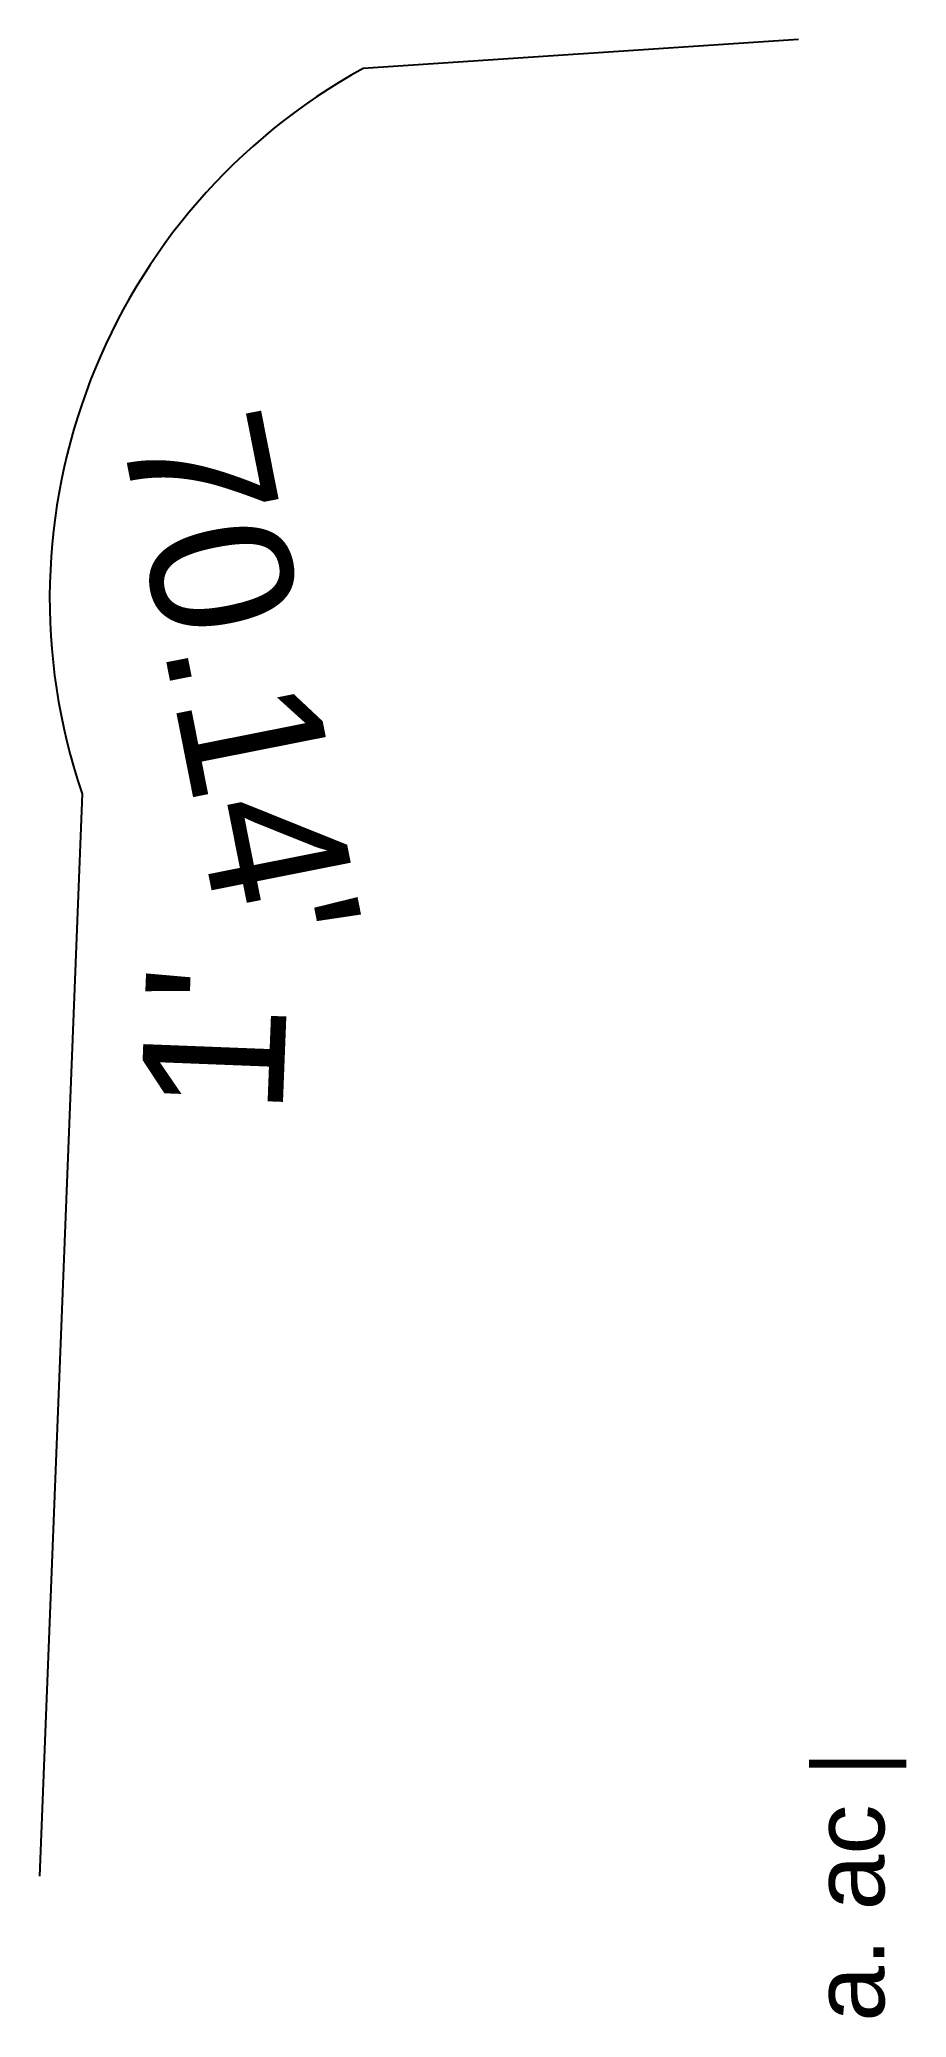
# Model space of a CAD drawing. Extents: x 21.9 to 65.4, y -2.1 to 97.2.
import ezdxf
from ezdxf.enums import TextEntityAlignment as Align

# ---------------------------------------------------------------- set-up
doc = ezdxf.new("R2010")
doc.units = 0
doc.header["$MEASUREMENT"] = 0
for name, color, linetype in [('PLAT-CURVE', 4, 'CONTINUOUS'), ('PLAT-LINE', 7, 'CONTINUOUS'), ('PLAT-TEXT-AREA', 5, 'CONTINUOUS'), ('PLAT-TEXT-DIST', 2, 'CONTINUOUS')]:
    doc.layers.add(name, color=color, linetype=linetype)
doc.styles.add('PLAT', font='arial.ttf')

msp = doc.modelspace()

# ---------------------------------------------------------------- linework, layer by layer
at = {"layer": 'PLAT-CURVE'}
msp.add_arc((52.77, 69.146), 30.374, 118.81115, -161.18015, dxfattribs=at)
at = {"layer": 'PLAT-LINE'}
for p, q in [((59.993, 97.214), (38.132, 95.76)), ((24.02, 59.347), (21.885, 5.003))]:
    msp.add_line(p, q, dxfattribs=at)

# ---------------------------------------------------------------- texts
at = {"layer": 'PLAT-TEXT-AREA', "style": 'PLAT'}
msp.add_text('a. ac |', height=3.6, rotation=90, dxfattribs=at).set_placement((62.5, 4.5), align=Align.MIDDLE_CENTER)
at = {"layer": 'PLAT-TEXT-DIST', "style": 'PLAT'}
msp.add_text("70.14'", height=7.1245, rotation=281.21902, dxfattribs=at).set_placement((26.43, 64.138), align=Align.BOTTOM_CENTER)
msp.add_text("1'", height=7.1245, rotation=87.75041, dxfattribs=at).set_placement((27.104, 47.114), align=Align.TOP_CENTER)

doc.saveas('drawing.dxf')
